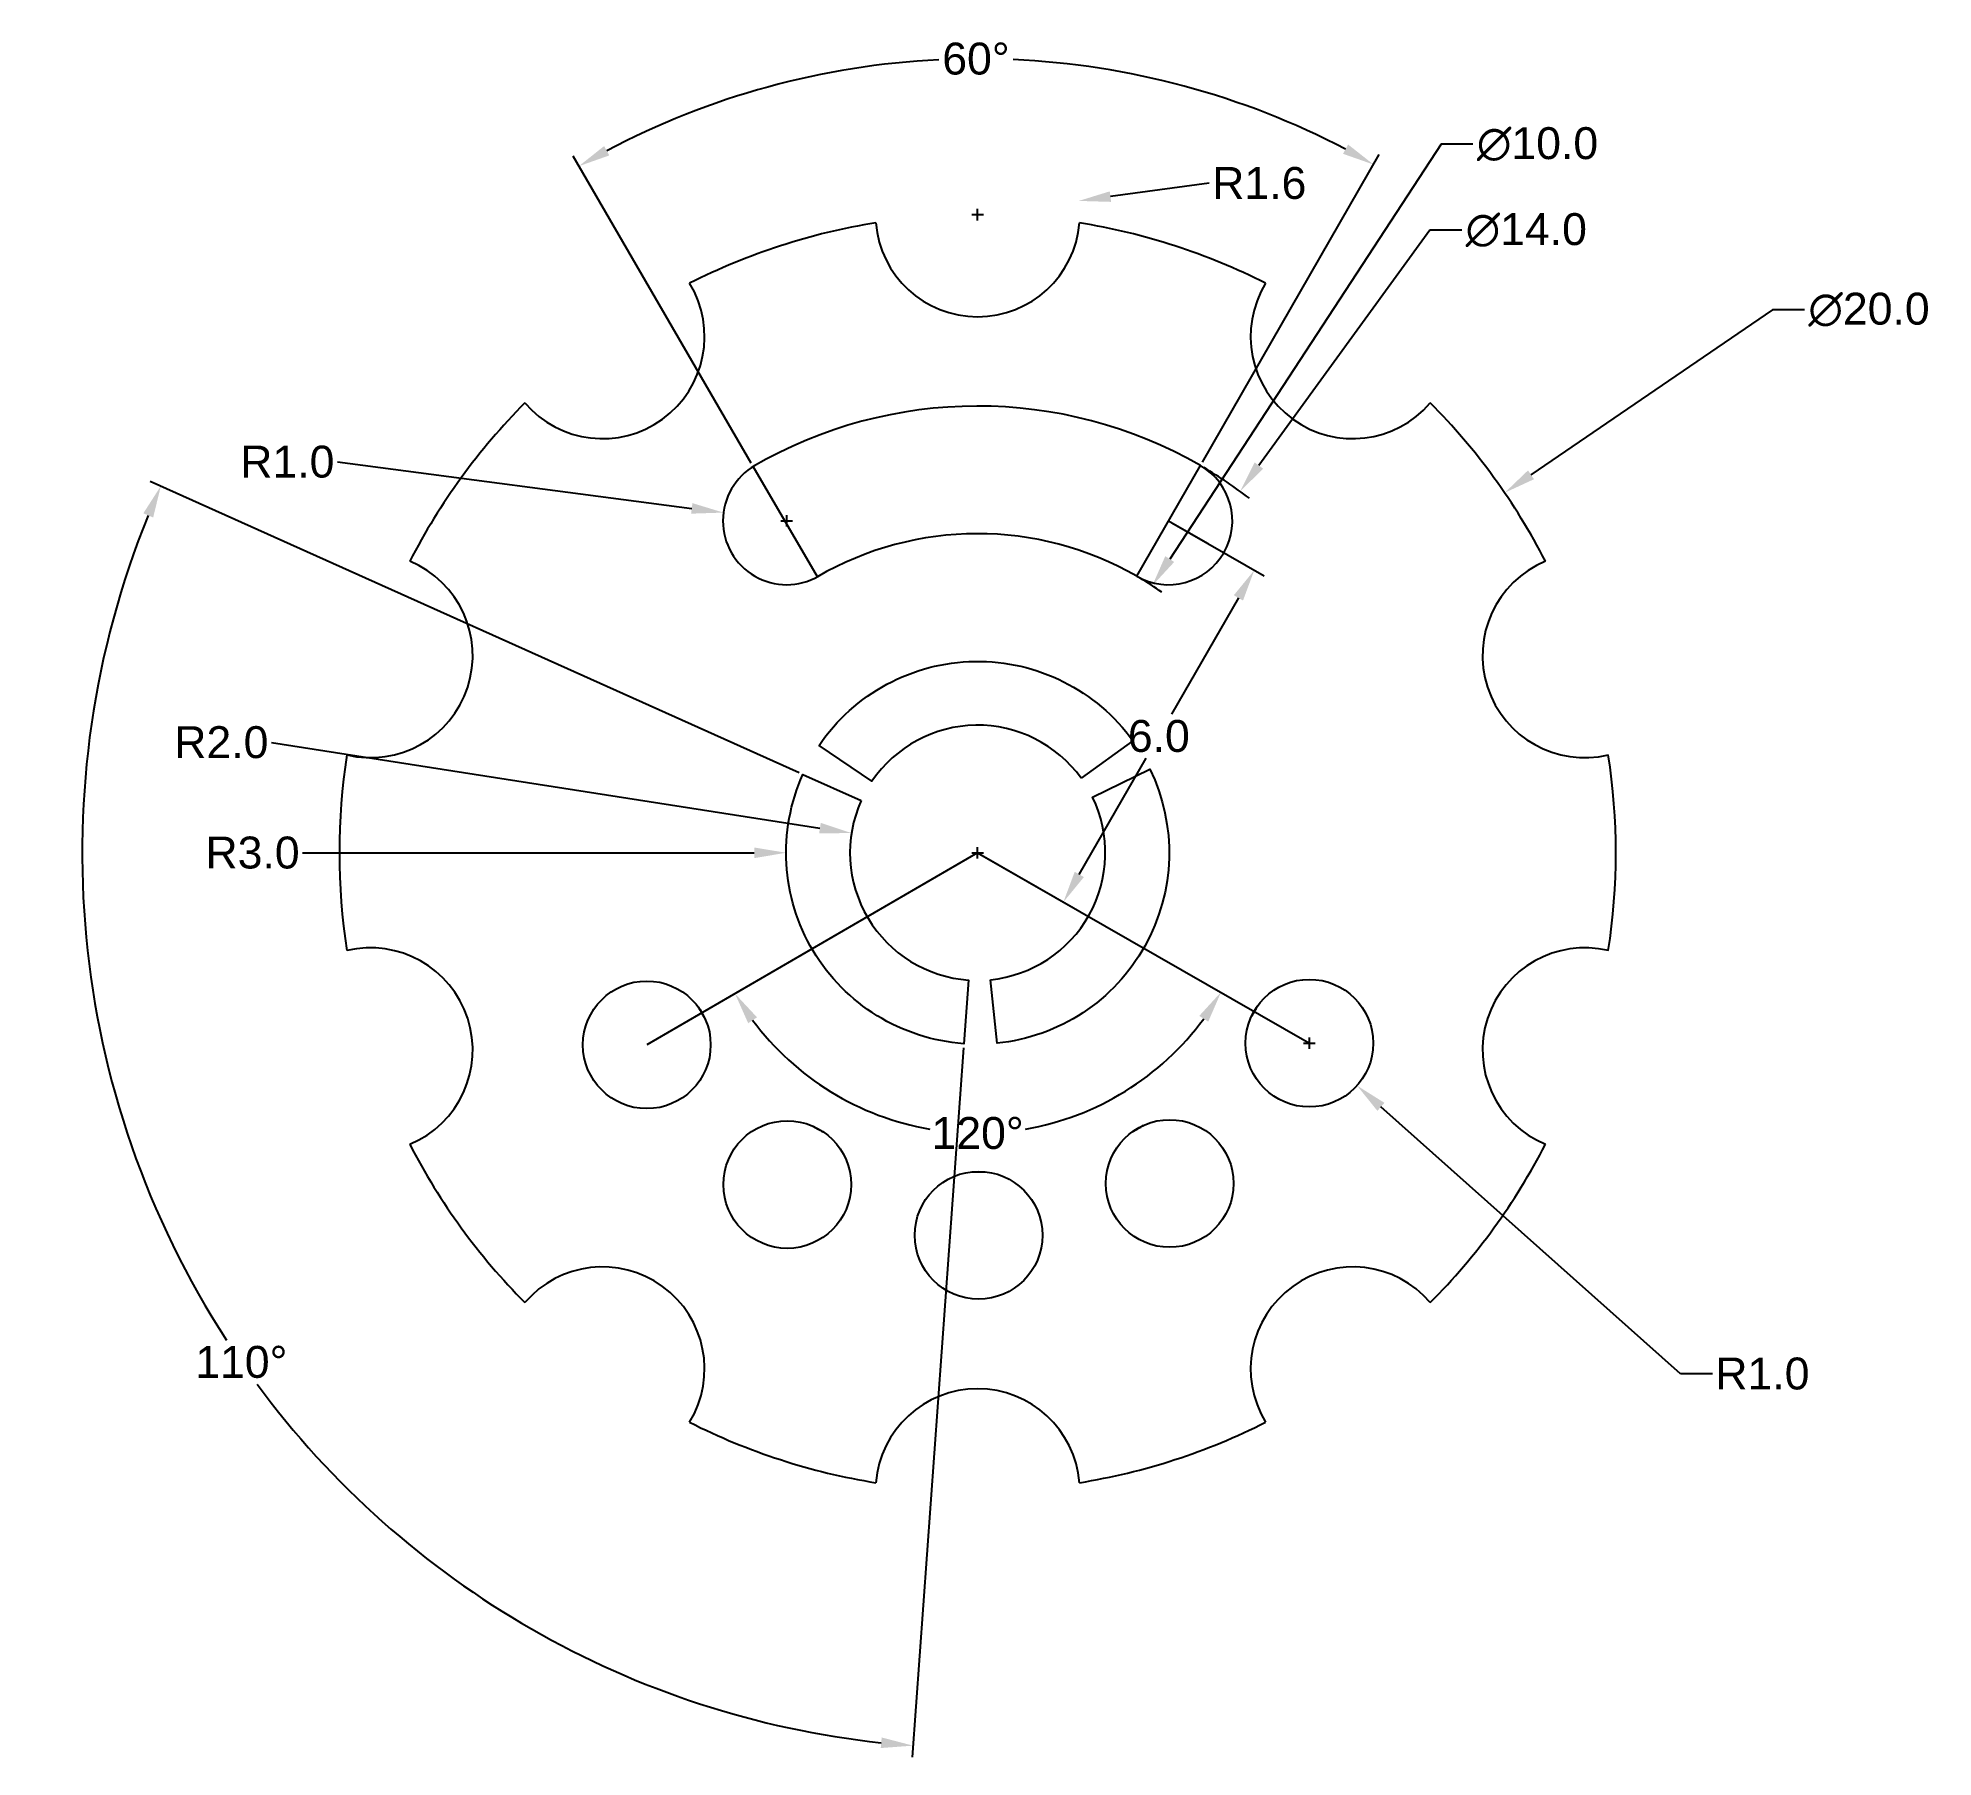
# Model space of a CAD drawing. Header units: centimetres. Extents: x -8.8 to 20.9, y -8.7 to 18.3.
import ezdxf

# ---------------------------------------------------------------- set-up
doc = ezdxf.new("R2010")
doc.units = ezdxf.units.CM
doc.header["$MEASUREMENT"] = 0
doc.layers.get('Defpoints').update_dxf_attribs({"color": 90})
doc.layers.add('geo', color=7, linetype='Continuous')
doc.styles.get("Standard").update_dxf_attribs({"font": 'arial.ttf'})
doc.dimstyles.get("Standard").update_dxf_attribs({"dimtxt": 0.5, "dimasz": 0.5, "dimexe": 0.18, "dimexo": 0.0625, "dimgap": 0.09, "dimtad": 0, "dimtih": 1, "dimtoh": 1, "dimdec": 1, "dimzin": 0, "dimdsep": 46, "dimtxsty": 'Standard', "dimcen": 0.09, "dimclrd": 256, "dimadec": 0, "dimazin": 0, "dimtfac": 1, "dimtdec": 1, "dimtofl": 0, "dimtmove": 0, "dimatfit": 3, "dimfxl": 1, "dimtolj": 1, "dimtzin": 0, "dimarcsym": 0})

# ---------------------------------------------------------------- blocks, each defined once
blk = doc.blocks.new('*D2')
at = {"layer": 'Defpoints', "lineweight": -2, "transparency": 16777216}
blk.add_line((9.553, 15.994), (8.005, 15.783), dxfattribs=at)
at = {"layer": 'Defpoints', "color": 0, "lineweight": -2, "transparency": 16777216}
for p, q in [((5.834, 15.501), (6.014, 15.501)), ((5.924, 15.411), (5.924, 15.591))]:
    blk.add_line(p, q, dxfattribs=at)
at = {"layer": 'Defpoints', "color": 0, "transparency": 16777216}
for p in [(5.924, 15.501), (7.509, 15.716)]:
    blk.add_point(p, dxfattribs=at)
at = {"layer": 'Defpoints', "transparency": 16777216}
blk.add_solid([(7.994, 15.866), (8.016, 15.701), (7.509, 15.716)], dxfattribs=at)
at = {"layer": 'Defpoints', "color": 0, "transparency": 16777216, "insert": (10.337, 15.994), "char_height": 0.5, "attachment_point": 5}
blk.add_mtext('\\A1;R1.6', dxfattribs=at)
blk = doc.blocks.new('*U3')
at = {"layer": 'geo'}
blk.add_arc((0, 0.864), 1.6, 184.5886, 355.4114, dxfattribs=at)
blk = doc.blocks.new('*U4')
at = {"layer": 'geo', "color": 0, "linetype": 'ByBlock', "lineweight": -2, "transparency": 16777216}
blk.add_blockref('*U3', (5.924, 14.637), dxfattribs=at)
for p, rotation in [((0.554, 12.892), 35.99999999999999), ((11.294, 12.892), 324), ((-2.765, 8.324), 72), ((14.613, 8.324), 288), ((-2.765, 2.678), 108), ((14.613, 2.678), 252), ((0.554, -1.89), 144), ((11.294, -1.89), 216), ((5.924, -3.635), 180)]:
    blk.add_blockref('*U3', p, dxfattribs=dict(at, rotation=rotation))
blk = doc.blocks.new('*D6')
at = {"layer": 'Defpoints', "color": 0, "lineweight": -2, "transparency": 16777216}
for p, q in [((2.377, 11.608), (-0.415, 16.415)), ((9.445, 11.623), (12.217, 16.442))]:
    blk.add_line(p, q, dxfattribs=at)
at = {"layer": 'Defpoints', "lineweight": -2, "transparency": 16777216}
for start, end in [(92.802, 117.8446), (62.3986, 87.4415)]:
    blk.add_arc((5.924, 5.501), 12.442, start, end, dxfattribs=at)
at = {"layer": 'Defpoints', "color": 0, "transparency": 16777216}
for p in [(8.06, 17.758), (2.408, 11.554), (9.414, 11.569), (5.924, 5.501), (5.924, 5.501)]:
    blk.add_point(p, dxfattribs=at)
at = {"layer": 'Defpoints', "transparency": 16777216}
for points in [[(0.153, 16.429), (0.072, 16.575), (-0.325, 16.26)], [(11.729, 16.6), (11.649, 16.454), (12.127, 16.286)]]:
    blk.add_solid(points, dxfattribs=at)
at = {"layer": 'Defpoints', "color": 0, "transparency": 16777216, "insert": (5.898, 17.943), "char_height": 0.5, "attachment_point": 5}
blk.add_mtext('\\A1;60°', dxfattribs=at)
blk = doc.blocks.new('*D7')
at = {"layer": 'Defpoints', "lineweight": -2, "transparency": 16777216}
for start, end in [(216.669, 260.1593), (279.8407, 323.7158)]:
    blk.add_arc((5.924, 5.501), 4.395, start, end, dxfattribs=at)
at = {"layer": 'Defpoints', "color": 0, "transparency": 16777216}
for p in [(5.924, 5.501), (5.924, 5.501), (7.442, 1.376), (17.922, -1.36), (-6.386, -1.649)]:
    blk.add_point(p, dxfattribs=at)
at = {"layer": 'Defpoints', "transparency": 16777216}
for points in [[(2.329, 2.83), (2.468, 2.922), (2.123, 3.293)], [(9.397, 2.945), (9.537, 2.854), (9.739, 3.319)]]:
    blk.add_solid(points, dxfattribs=at)
at = {"layer": 'Defpoints', "color": 0, "transparency": 16777216, "insert": (5.924, 1.106), "char_height": 0.5, "attachment_point": 5}
blk.add_mtext('\\A1;120°', dxfattribs=at)
blk = doc.blocks.new('*D8')
at = {"layer": 'Defpoints', "color": 0, "lineweight": -2, "transparency": 16777216}
for p, q in [((8.969, 10.671), (10.415, 9.839)), ((5.978, 5.47), (7.424, 4.638))]:
    blk.add_line(p, q, dxfattribs=at)
at = {"layer": 'Defpoints', "lineweight": -2, "transparency": 16777216}
for p, q in [((10.01, 9.496), (8.962, 7.674)), ((7.517, 5.161), (8.565, 6.983))]:
    blk.add_line(p, q, dxfattribs=at)
at = {"layer": 'Defpoints', "color": 0, "transparency": 16777216}
for p in [(8.915, 10.702), (10.259, 9.929), (5.924, 5.501)]:
    blk.add_point(p, dxfattribs=at)
at = {"layer": 'Defpoints', "transparency": 16777216}
for points in [[(9.938, 9.537), (10.082, 9.454), (10.259, 9.929)], [(7.445, 5.203), (7.589, 5.12), (7.268, 4.728)]]:
    blk.add_solid(points, dxfattribs=at)
at = {"layer": 'Defpoints', "color": 0, "transparency": 16777216, "insert": (8.763, 7.328), "char_height": 0.5, "attachment_point": 5}
blk.add_mtext('\\A1;6.0', dxfattribs=at)
blk = doc.blocks.new('*U9')
at = {"layer": 'geo'}
blk.add_circle((0, 0), 1, dxfattribs=at)
blk = doc.blocks.new('*U10')
at = {"layer": 'geo', "color": 0, "linetype": 'ByBlock', "lineweight": -2, "transparency": 16777216}
for p, rotation in [((11.122, 2.517), 119.9999999999999), ((2.941, 0.302), 29.99999999999995), ((8.934, 0.318), 89.99999999999993), ((5.939, -0.493), 59.99999999999997)]:
    blk.add_blockref('*U9', p, dxfattribs=dict(at, rotation=rotation))
blk.add_blockref('*U9', (0.741, 2.491), dxfattribs=at)
blk = doc.blocks.new('*D11')
at = {"layer": 'Defpoints', "lineweight": -2, "transparency": 16777216}
for p, q in [((18.38, 14.011), (14.594, 11.424)), ((18.88, 14.011), (18.38, 14.011))]:
    blk.add_line(p, q, dxfattribs=at)
at = {"layer": 'Defpoints', "color": 0, "lineweight": -2, "transparency": 16777216}
for p, q in [((5.834, 5.501), (6.014, 5.501)), ((5.924, 5.411), (5.924, 5.591))]:
    blk.add_line(p, q, dxfattribs=at)
at = {"layer": 'Defpoints', "color": 0, "transparency": 16777216}
for p in [(14.181, 11.142), (-2.333, -0.141)]:
    blk.add_point(p, dxfattribs=at)
at = {"layer": 'Defpoints', "transparency": 16777216}
blk.add_solid([(14.547, 11.493), (14.641, 11.355), (14.181, 11.142)], dxfattribs=at)
at = {"layer": 'Defpoints', "color": 0, "transparency": 16777216, "insert": (19.89, 14.011), "char_height": 0.5, "attachment_point": 5}
blk.add_mtext('\\A1;∅20.0', dxfattribs=at)
blk = doc.blocks.new('*D12')
at = {"layer": 'Defpoints', "lineweight": -2, "transparency": 16777216}
for p, q in [((13.009, 15.258), (10.331, 11.569)), ((13.509, 15.258), (13.009, 15.258))]:
    blk.add_line(p, q, dxfattribs=at)
at = {"layer": 'Defpoints', "color": 0, "lineweight": -2, "transparency": 16777216}
for p, q in [((5.834, 5.501), (6.014, 5.501)), ((5.924, 5.411), (5.924, 5.591))]:
    blk.add_line(p, q, dxfattribs=at)
blk.add_arc((5.924, 5.501), 7, 52.5404, 59.5843, dxfattribs=at)
at = {"layer": 'Defpoints', "color": 0, "transparency": 16777216}
for p in [(10.037, 11.165), (1.811, -0.163)]:
    blk.add_point(p, dxfattribs=at)
at = {"layer": 'Defpoints', "transparency": 16777216}
blk.add_solid([(10.264, 11.618), (10.398, 11.52), (10.037, 11.165)], dxfattribs=at)
at = {"layer": 'Defpoints', "color": 0, "transparency": 16777216, "insert": (14.52, 15.258), "char_height": 0.5, "attachment_point": 5}
blk.add_mtext('\\A1;∅14.0', dxfattribs=at)
blk = doc.blocks.new('*D13')
at = {"layer": 'Defpoints', "lineweight": -2, "transparency": 16777216}
for p, q in [((13.185, 16.605), (8.934, 10.104)), ((13.685, 16.605), (13.185, 16.605))]:
    blk.add_line(p, q, dxfattribs=at)
at = {"layer": 'Defpoints', "color": 0, "lineweight": -2, "transparency": 16777216}
for p, q in [((5.834, 5.501), (6.014, 5.501)), ((5.924, 5.411), (5.924, 5.591))]:
    blk.add_line(p, q, dxfattribs=at)
blk.add_arc((5.924, 5.501), 5, 54.7558, 59.3797, dxfattribs=at)
at = {"layer": 'Defpoints', "color": 0, "transparency": 16777216}
for p in [(8.66, 9.685), (3.188, 1.316)]:
    blk.add_point(p, dxfattribs=at)
at = {"layer": 'Defpoints', "transparency": 16777216}
blk.add_solid([(8.864, 10.149), (9.004, 10.058), (8.66, 9.685)], dxfattribs=at)
at = {"layer": 'Defpoints', "color": 0, "transparency": 16777216, "insert": (14.696, 16.605), "char_height": 0.5, "attachment_point": 5}
blk.add_mtext('\\A1;∅10.0', dxfattribs=at)
blk = doc.blocks.new('*D14')
at = {"layer": 'Defpoints', "color": 0, "lineweight": -2, "transparency": 16777216}
for p, q in [((11.032, 2.517), (11.212, 2.517)), ((11.122, 2.427), (11.122, 2.607))]:
    blk.add_line(p, q, dxfattribs=at)
at = {"layer": 'Defpoints', "lineweight": -2, "transparency": 16777216}
for p, q in [((16.937, -2.663), (12.242, 1.519)), ((17.437, -2.663), (16.937, -2.663))]:
    blk.add_line(p, q, dxfattribs=at)
at = {"layer": 'Defpoints', "color": 0, "transparency": 16777216}
for p in [(11.122, 2.517), (11.869, 1.852)]:
    blk.add_point(p, dxfattribs=at)
at = {"layer": 'Defpoints', "transparency": 16777216}
blk.add_solid([(12.298, 1.582), (12.187, 1.457), (11.869, 1.852)], dxfattribs=at)
at = {"layer": 'Defpoints', "color": 0, "transparency": 16777216, "insert": (18.22, -2.663), "char_height": 0.5, "attachment_point": 5}
blk.add_mtext('\\A1;R1.0', dxfattribs=at)
blk = doc.blocks.new('*D15')
at = {"layer": 'Defpoints', "lineweight": -2, "transparency": 16777216}
blk.add_line((-4.107, 11.627), (1.446, 10.897), dxfattribs=at)
at = {"layer": 'Defpoints', "color": 0, "lineweight": -2, "transparency": 16777216}
for p, q in [((2.843, 10.702), (3.023, 10.702)), ((2.933, 10.612), (2.933, 10.792))]:
    blk.add_line(p, q, dxfattribs=at)
at = {"layer": 'Defpoints', "color": 0, "transparency": 16777216}
for p in [(1.941, 10.832), (2.933, 10.702)]:
    blk.add_point(p, dxfattribs=at)
at = {"layer": 'Defpoints', "transparency": 16777216}
blk.add_solid([(1.456, 10.98), (1.435, 10.815), (1.941, 10.832)], dxfattribs=at)
at = {"layer": 'Defpoints', "color": 0, "transparency": 16777216, "insert": (-4.891, 11.627), "char_height": 0.5, "attachment_point": 5}
blk.add_mtext('\\A1;R1.0', dxfattribs=at)
blk = doc.blocks.new('*D16')
at = {"layer": 'Defpoints', "lineweight": -2, "transparency": 16777216}
blk.add_line((-5.141, 7.231), (3.454, 5.887), dxfattribs=at)
at = {"layer": 'Defpoints', "color": 0, "lineweight": -2, "transparency": 16777216}
for p, q in [((5.834, 5.501), (6.014, 5.501)), ((5.924, 5.411), (5.924, 5.591))]:
    blk.add_line(p, q, dxfattribs=at)
at = {"layer": 'Defpoints', "color": 0, "transparency": 16777216}
for p in [(3.948, 5.81), (5.924, 5.501)]:
    blk.add_point(p, dxfattribs=at)
at = {"layer": 'Defpoints', "transparency": 16777216}
blk.add_solid([(3.467, 5.969), (3.441, 5.805), (3.948, 5.81)], dxfattribs=at)
at = {"layer": 'Defpoints', "color": 0, "transparency": 16777216, "insert": (-5.925, 7.231), "char_height": 0.5, "attachment_point": 5}
blk.add_mtext('\\A1;R2.0', dxfattribs=at)
blk = doc.blocks.new('*D17')
at = {"layer": 'Defpoints', "lineweight": -2, "transparency": 16777216}
blk.add_line((-4.652, 5.501), (2.424, 5.501), dxfattribs=at)
at = {"layer": 'Defpoints', "color": 0, "lineweight": -2, "transparency": 16777216}
for p, q in [((5.834, 5.501), (6.014, 5.501)), ((5.924, 5.411), (5.924, 5.591))]:
    blk.add_line(p, q, dxfattribs=at)
at = {"layer": 'Defpoints', "color": 0, "transparency": 16777216}
for p in [(2.924, 5.501), (5.924, 5.501)]:
    blk.add_point(p, dxfattribs=at)
at = {"layer": 'Defpoints', "transparency": 16777216}
blk.add_solid([(2.424, 5.584), (2.424, 5.417), (2.924, 5.501)], dxfattribs=at)
at = {"layer": 'Defpoints', "color": 0, "transparency": 16777216, "insert": (-5.436, 5.501), "char_height": 0.5, "attachment_point": 5}
blk.add_mtext('\\A1;R3.0', dxfattribs=at)
blk = doc.blocks.new('*D20')
at = {"layer": 'Defpoints', "color": 0, "lineweight": -2, "transparency": 16777216}
for p, q in [((3.13, 6.755), (-7.038, 11.321)), ((5.703, 2.446), (4.899, -8.671))]:
    blk.add_line(p, q, dxfattribs=at)
at = {"layer": 'Defpoints', "lineweight": -2, "transparency": 16777216}
for start, end in [(157.8591, 212.9812), (216.4121, 263.8189)]:
    blk.add_arc((5.924, 5.501), 14.029, start, end, dxfattribs=at)
at = {"layer": 'Defpoints', "color": 0, "transparency": 16777216}
for p in [(3.187, 6.73), (4.1, 6.32), (5.78, 3.506), (-7.772, 2.465), (5.707, 2.509)]:
    blk.add_point(p, dxfattribs=at)
at = {"layer": 'Defpoints', "transparency": 16777216}
for points in [[(-7.147, 10.821), (-6.993, 10.755), (-6.873, 11.248)], [(4.421, -8.363), (4.406, -8.529), (4.912, -8.491)]]:
    blk.add_solid(points, dxfattribs=at)
at = {"layer": 'Defpoints', "color": 0, "transparency": 16777216, "insert": (-5.612, -2.481), "char_height": 0.5, "attachment_point": 5}
blk.add_mtext('\\A1;110°', dxfattribs=at)

msp = doc.modelspace()

# ---------------------------------------------------------------- linework, layer by layer
for start, end in [(99.1771, 116.8229), (63.1771, 80.8229), (135.1771, 152.8229), (27.1771, 44.8229), (171.1771, 188.8229), (351.1771, 8.8229), (207.1771, 224.8229), (315.1771, 332.8229), (243.1771, 260.8229), (279.1771, 296.8229)]:
    msp.add_arc((5.924, 5.501), 10, start, end)
at = {"layer": 'Defpoints'}
for p, q in [((3.413, 9.824), (2.408, 11.554)), ((8.417, 9.835), (9.414, 11.569)), ((8.915, 10.702), (9.534, 10.346)), ((5.924, 5.501), (0.741, 2.491)), ((5.924, 5.501), (11.122, 2.517))]:
    msp.add_line(p, q, dxfattribs=at)
at = {"layer": 'geo'}
for points in [[(7.546, 6.671, 0.520812), (4.269, 6.623), (3.441, 7.184, -0.520812), (8.357, 7.256)], [(4.1, 6.32, 0.520812), (5.78, 3.506), (5.707, 2.509, -0.520812), (3.187, 6.73)], [(6.127, 3.511, 0.520812), (7.724, 6.373), (8.624, 6.809, -0.520812), (6.228, 2.516)]]:
    msp.add_lwpolyline(points, format="xyb", close=True, dxfattribs=at)
for centre, radius, start, end in [((5.924, 5.501), 10, 99.1771, 116.8229), ((5.924, 5.501), 10, 63.1771, 80.8229), ((5.924, 5.501), 10, 135.1771, 152.8229), ((5.924, 5.501), 7, 60.0959, 120.1472), ((5.924, 5.501), 10, 27.1771, 44.8229), ((2.933, 10.702), 1, 119.9041, 299.9041), ((8.915, 10.702), 1, 240.0959, 60.0959), ((5.924, 5.501), 5, 60.0959, 120.1472), ((5.924, 5.501), 10, 171.1771, 188.8229), ((5.924, 5.501), 10, 351.1771, 8.8229), ((5.924, 5.501), 5, 208.9695, 211.325), ((5.924, 5.501), 5, 328.9695, 331.325), ((5.924, 5.501), 5, 238.9695, 241.325), ((5.924, 5.501), 5, 298.9695, 301.325), ((5.924, 5.501), 10, 207.1771, 224.8229), ((5.924, 5.501), 10, 315.1771, 332.8229), ((5.924, 5.501), 5, 268.9695, 271.325), ((5.924, 5.501), 10, 243.1771, 260.8229), ((5.924, 5.501), 10, 279.1771, 296.8229)]:
    msp.add_arc(centre, radius, start, end, dxfattribs=at)

# ---------------------------------------------------------------- block references
for name in ['*U4', '*U10']:
    msp.add_blockref(name, (0, 0), dxfattribs=at)

# ---------------------------------------------------------------- dimensions: what is measured, and where the dimension line sits
at = {"layer": 'Defpoints'}
dim = msp.add_angular_dim_2l(base=(8.06, 17.758), line1=((5.924, 5.501), (9.414, 11.569)), line2=((5.924, 5.501), (2.408, 11.554)), dimstyle='Standard', dxfattribs=at)
dim.commit()
dim.dimension.update_dxf_attribs({"geometry": '*D6', "text_midpoint": (5.898, 17.943)})
for p1, p2, picture, middle in [((3.188, 1.316), (8.66, 9.685), '*D13', (14.696, 16.605)), ((1.811, -0.163), (10.037, 11.165), '*D12', (14.52, 15.258)), ((-2.333, -0.141), (14.181, 11.142), '*D11', (19.89, 14.011))]:
    dim = msp.add_diameter_dim_2p(p1=p1, p2=p2, dimstyle='Standard', dxfattribs=at)
    dim.commit()
    dim.dimension.update_dxf_attribs({"geometry": picture, "text_midpoint": middle, "dimtype": 163})
for center, mpoint, picture, middle in [((5.924, 15.501), (7.509, 15.716), '*D2', (9.553, 15.994)), ((2.933, 10.702), (1.941, 10.832), '*D15', (-4.107, 11.627)), ((5.924, 5.501), (3.948, 5.81), '*D16', (-5.141, 7.231)), ((5.924, 5.501), (2.924, 5.501), '*D17', (-5.436, 5.501)), ((11.122, 2.517), (11.869, 1.852), '*D14', (18.22, -2.663))]:
    dim = msp.add_radius_dim(center=center, mpoint=mpoint, dimstyle='Standard', dxfattribs=at)
    dim.commit()
    dim.dimension.update_dxf_attribs({"geometry": picture, "text_midpoint": middle, "dimtype": 164})
for base, line1, line2, picture, middle in [((-7.772, 2.465), ((5.78, 3.506), (5.707, 2.509)), ((3.187, 6.73), (4.1, 6.32)), '*D20', (-5.612, -2.481)), ((7.442, 1.376), ((5.924, 5.501), (17.922, -1.36)), ((5.924, 5.501), (-6.386, -1.649)), '*D7', (5.924, 1.106))]:
    dim = msp.add_angular_dim_2l(base=base, line1=line1, line2=line2, dimstyle='Standard', dxfattribs=at)
    dim.commit()
    dim.dimension.update_dxf_attribs({"geometry": picture, "text_midpoint": middle, "dimtype": 162})
dim = msp.add_aligned_dim(p1=(5.924, 5.501), p2=(8.915, 10.702), distance=-1.55, dimstyle='Standard', dxfattribs=at)
dim.commit()
dim.dimension.update_dxf_attribs({"geometry": '*D8', "text_midpoint": (8.763, 7.328)})

doc.saveas('drawing.dxf')
